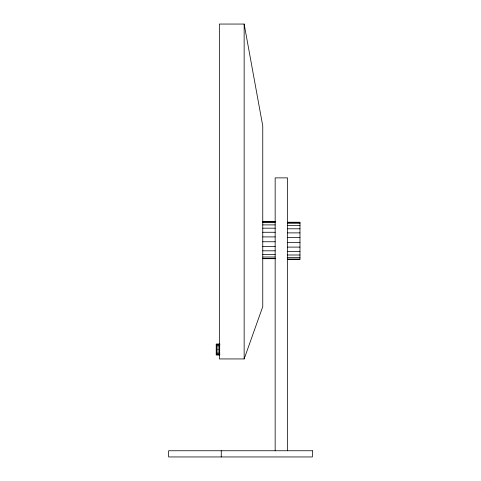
<?xml version="1.0" encoding="UTF-8"?>
<svg xmlns="http://www.w3.org/2000/svg" width="481" height="481" viewBox="0 0 481 481"><rect width="100%" height="100%" fill="white"/><g stroke="black" fill="none" stroke-linecap="round" stroke-linejoin="round"><path stroke-width="0.72" d="M244.15 358.94L262.758 306.65L262.758 125.95L244.15 24.05L219.348 24.05L219.348 358.94L244.15 358.94L244.15 24.05M262.758 221.621L275.162 221.621M262.758 221.837L275.162 221.837M287.566 222.228L299.97 222.228L299.97 259.301L287.566 259.301M287.566 222.45L299.97 222.45M262.758 222.667L275.162 222.667M287.566 223.274L299.97 223.274M262.758 224.904L275.162 224.904M287.566 225.511L299.97 225.511M262.758 228.18L275.162 228.18M287.566 228.788L299.97 228.788M262.758 232.275L275.162 232.275M287.566 232.882L299.97 232.882M262.758 236.905L275.162 236.905M287.566 237.512L299.97 237.512M262.758 241.757L275.162 241.757M287.566 242.364L299.97 242.364M262.758 246.5L275.162 246.5M287.566 247.108L299.97 247.108M262.758 250.811L275.162 250.811M287.566 251.419L299.97 251.419M262.758 254.395L275.162 254.395M287.566 255.002L299.97 255.002M262.758 257.01L275.162 257.01M287.566 257.618L299.97 257.618M262.758 258.477L275.162 258.477M262.758 258.694L275.162 258.694M287.566 259.085L299.97 259.085M219.823 344.089L216.246 344.089L216.246 354.93L219.823 354.93M216.246 344.27L219.823 344.27M216.246 344.811L219.823 344.811M216.246 345.677L219.823 345.677M216.246 346.795L219.823 346.795M216.246 348.106L219.823 348.106M216.246 349.507L219.823 349.507M216.246 350.908L219.823 350.908M216.246 352.218L219.823 352.218M216.246 353.337L219.823 353.337M216.246 354.202L219.823 354.202M216.246 354.744L219.823 354.744M287.566 450.751L287.566 177.88L275.162 177.88L275.162 450.751M221.254 450.751L221.254 456.95M312.367 450.751L168.633 450.751L168.633 456.95L312.367 456.95L312.367 450.751"/></g></svg>
